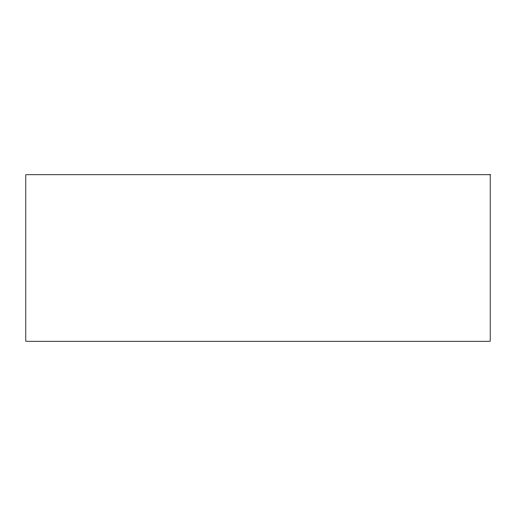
<?xml version="1.0" encoding="UTF-8"?>
<svg xmlns="http://www.w3.org/2000/svg" width="516" height="516" viewBox="0 0 516 516"><rect width="100%" height="100%" fill="white"/><g stroke="black" fill="none" stroke-linecap="round" stroke-linejoin="round"><path stroke-width="0.77" d="M490.2 174.743L25.8 174.743L25.8 341.257L490.2 341.257L490.2 174.743"/></g></svg>
